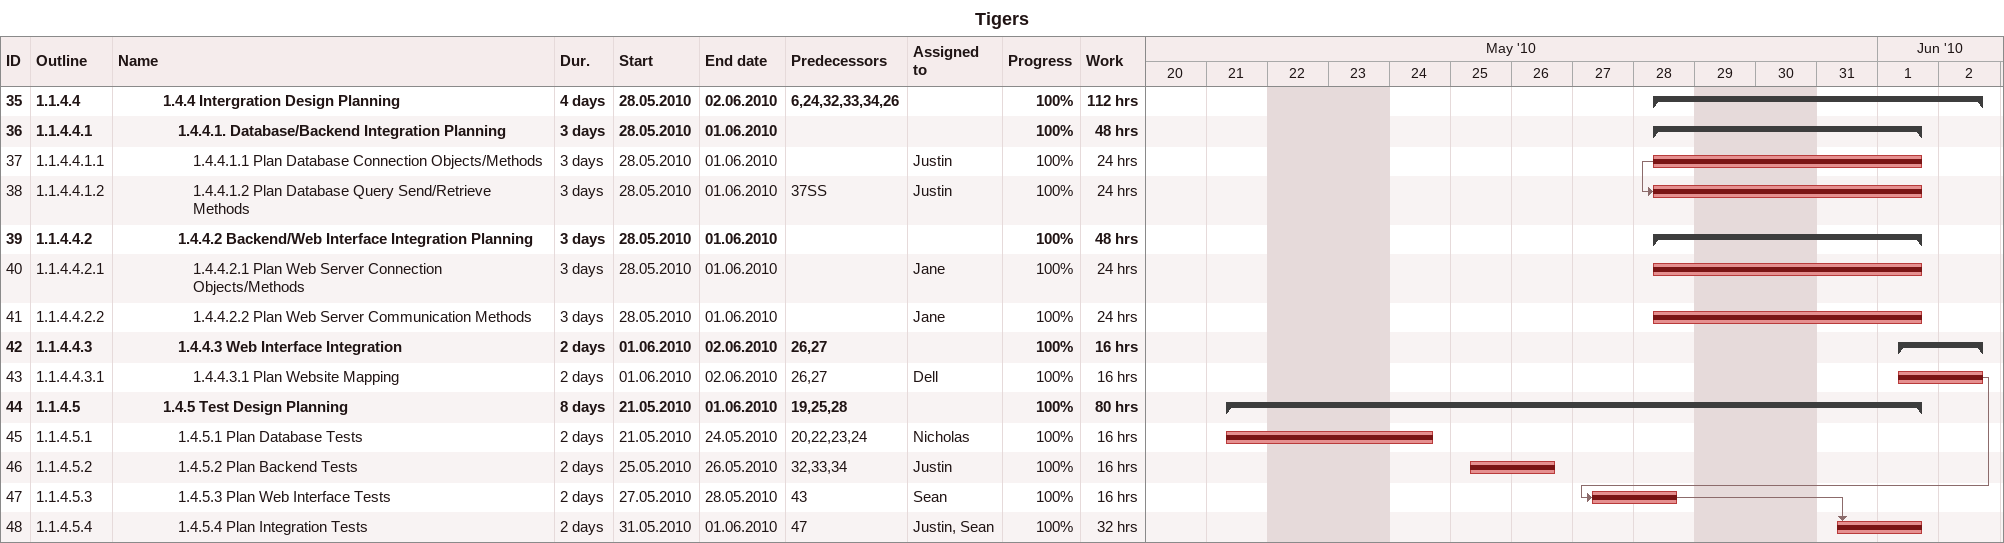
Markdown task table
Tigers

| ID | WBS | Task | Duration | Start | Finish | Predecessors | Resources | % complete | Work (h) |
|---|---|---|---|---|---|---|---|---|---|
| 35 | 1.1.4.4 | **1.4.4 Intergration Design Planning** | 4d | 2010-05-28 | 2010-06-02 | 6, 24, 32, 33, 34, 26 |  | 100 | 112 |
| 36 | 1.1.4.4.1 | **1.4.4.1. Database/Backend Integration Planning** | 3d | 2010-05-28 | 2010-06-01 |  |  | 100 | 48 |
| 37 | 1.1.4.4.1.1 | 1.4.4.1.1 Plan Database Connection Objects/Methods | 3d | 2010-05-28 | 2010-06-01 |  | Justin | 100 | 24 |
| 38 | 1.1.4.4.1.2 | 1.4.4.1.2 Plan Database Query Send/Retrieve Methods | 3d | 2010-05-28 | 2010-06-01 | 37SS | Justin | 100 | 24 |
| 39 | 1.1.4.4.2 | **1.4.4.2 Backend/Web Interface Integration Planning** | 3d | 2010-05-28 | 2010-06-01 |  |  | 100 | 48 |
| 40 | 1.1.4.4.2.1 | 1.4.4.2.1 Plan Web Server Connection Objects/Methods | 3d | 2010-05-28 | 2010-06-01 |  | Jane | 100 | 24 |
| 41 | 1.1.4.4.2.2 | 1.4.4.2.2 Plan Web Server Communication Methods | 3d | 2010-05-28 | 2010-06-01 |  | Jane | 100 | 24 |
| 42 | 1.1.4.4.3 | **1.4.4.3 Web Interface Integration** | 2d | 2010-06-01 | 2010-06-02 | 26, 27 |  | 100 | 16 |
| 43 | 1.1.4.4.3.1 | 1.4.4.3.1 Plan Website Mapping | 2d | 2010-06-01 | 2010-06-02 | 26, 27 | Dell | 100 | 16 |
| 44 | 1.1.4.5 | **1.4.5 Test Design Planning** | 8d | 2010-05-21 | 2010-06-01 | 19, 25, 28 |  | 100 | 80 |
| 45 | 1.1.4.5.1 | 1.4.5.1 Plan Database Tests | 2d | 2010-05-21 | 2010-05-24 | 20, 22, 23, 24 | Nicholas | 100 | 16 |
| 46 | 1.1.4.5.2 | 1.4.5.2 Plan Backend Tests | 2d | 2010-05-25 | 2010-05-26 | 32, 33, 34 | Justin | 100 | 16 |
| 47 | 1.1.4.5.3 | 1.4.5.3 Plan Web Interface Tests | 2d | 2010-05-27 | 2010-05-28 | 43 | Sean | 100 | 16 |
| 48 | 1.1.4.5.4 | 1.4.5.4 Plan Integration Tests | 2d | 2010-05-31 | 2010-06-01 | 47 | Justin, Sean | 100 | 32 |
